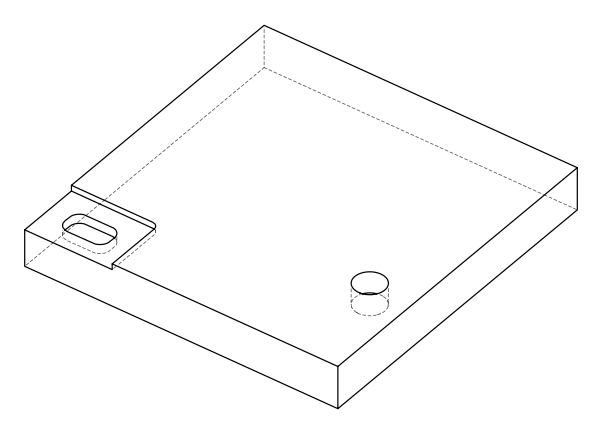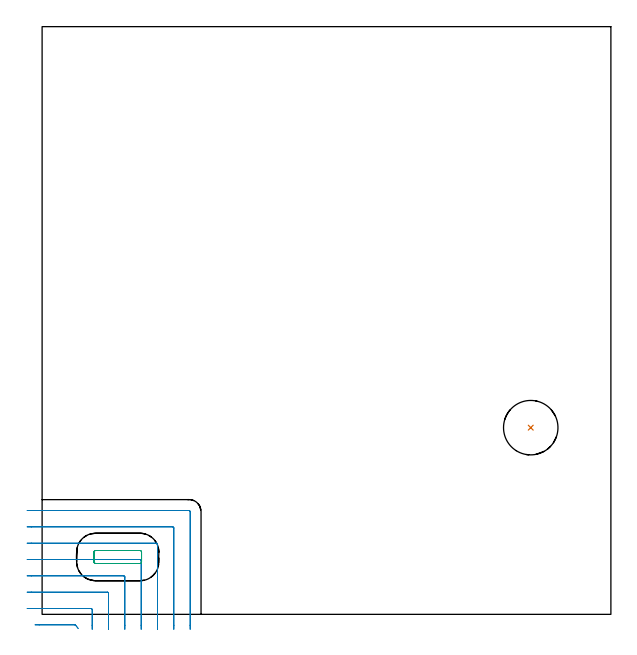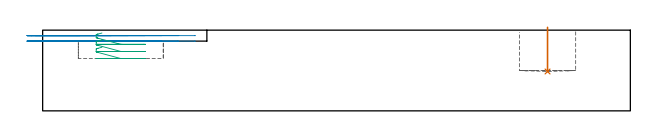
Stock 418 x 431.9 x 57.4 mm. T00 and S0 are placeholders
(PLAN: 3 operations, 2 tool changes, 5.3 min)
(1 INDEXABLE_INSERT_DRILL_BLIND_HOLE_FROM_SOLID | STEP1POCKET | NXT0302_035 | 0.13 min | 36333 mm3)
(2 MILL_CORNER_NOTCH_RECTANGULAR | CORNER_NOTCH_RECTANGULAR | UGT0201_010 | Follow Part, ap 4, ae 75% | 4.29 min | 76678 mm3)
(3 MILL_RECTANGULAR_POCKET | POCKET_RECTANGULAR_STRAIGHT | UGT0201_109 | Follow Part, ap 6.35, ae 75% | 0.91 min | 24088 mm3)
(TOOL NXT0302_035 | Index. Insert Drill 40mm [880-D4000L40-05] | D40 PA176 FL200 Z2)
(TOOL UGT0201_010 | End Mill 16 mm | D16 FL22 Z2)
(TOOL UGT0201_109 | End Mill 25.4 mm | D25.4 FL25 Z2)
(OP 1 INDEXABLE_INSERT_DRILL_BLIND_HOLE_FROM_SOLID)
G17 G21 G94 G90
T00 M6
G54
G17 G0 G90 X359.1 Y137.2 S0 M3
G43 Z67.4 H1
G94 G81 G98 Z28. F250. R59.4
G80
M5
M2
(OP 2 MILL_CORNER_NOTCH_RECTANGULAR)
G17 G21 G94 G90
T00 M6
G54
G17 G0 G90 X26.501 Y-10.342 S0 M3
G43 Z67.4 H0
Z53.5
G94 G1 X24.626 Y-8. F250.
G3 X24.008 Y-7.7 R0.8 F500.
G1 X-2.17
X-5.17 F250.
G0 Z67.4
X36.8 Y-11.
Z53.5
G1 Y-8.
Y3.506 F500.
G3 X36.006 Y4.3 R0.8
G1 X-8.
X-11. F250.
G0 Z67.4
X48.8 Y-11.
Z53.5
G1 Y-8.
Y15.506 F500.
G3 X48.006 Y16.3 R0.8
G1 X-8.
X-11. F250.
G0 Z67.4
X60.8 Y-11.
Z53.5
G1 Y-8.
Y27.505 F500.
G3 X60.005 Y28.3 R0.8
G1 X-8.
X-11. F250.
G0 Z67.4
X72.8 Y-11.
Z53.5
G1 Y-8.
Y39.505 F500.
G3 X72.005 Y40.3 R0.8
G1 X-8.
X-11. F250.
G0 Z67.4
X84.8 Y-11.
Z53.5
G1 Y-8.
Y51.505 F500.
G3 X84.005 Y52.3 R0.8
G1 X-8.
X-11. F250.
G0 Z67.4
X96.8 Y-11.
Z53.5
G1 Y-8.
Y63.504 F500.
G3 X96.004 Y64.3 R0.8
G1 X-8.
X-11. F250.
G0 Z67.4
X108.8 Y-11.
Z53.5
G1 Y-8.
Y75.504 F500.
G3 X108.004 Y76.3 R0.8
G1 X-8.
X-11. F250.
G0 Z67.4
X26.501 Y-10.342
Z49.6
G1 X24.626 Y-8.
G3 X24.008 Y-7.7 R0.8 F500.
G1 X-2.17
X-5.17 F250.
G0 Z67.4
X36.8 Y-11.
Z49.6
G1 Y-8.
Y3.506 F500.
G3 X36.006 Y4.3 R0.8
G1 X-8.
X-11. F250.
G0 Z67.4
X48.8 Y-11.
Z49.6
G1 Y-8.
Y15.506 F500.
G3 X48.006 Y16.3 R0.8
G1 X-8.
X-11. F250.
G0 Z67.4
X60.8 Y-11.
Z49.6
G1 Y-8.
Y27.505 F500.
G3 X60.005 Y28.3 R0.8
G1 X-8.
X-11. F250.
G0 Z67.4
X72.8 Y-11.
Z49.6
G1 Y-8.
Y39.505 F500.
G3 X72.005 Y40.3 R0.8
G1 X-8.
X-11. F250.
G0 Z67.4
X84.8 Y-11.
Z49.6
G1 Y-8.
Y51.505 F500.
G3 X84.005 Y52.3 R0.8
G1 X-8.
X-11. F250.
G0 Z67.4
X96.8 Y-11.
Z49.6
G1 Y-8.
Y63.504 F500.
G3 X96.004 Y64.3 R0.8
G1 X-8.
X-11. F250.
G0 Z67.4
X108.8 Y-11.
Z49.6
G1 Y-8.
Y75.504 F500.
G3 X108.004 Y76.3 R0.8
G1 X-8.
X-11. F250.
G0 Z67.4
M5
M2
(OP 3 MILL_RECTANGULAR_POCKET)
G17 G21 G94 G90
T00 M6
G54
G17 G0 G90 X42.165 Y46.9 S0 M3
G43 Z67.4 H0
Z55.35
G94 G1 X39.3 Z54.582 F250.
X39.19 Z54.553
X38.918 Y46.843 Z54.478
X38.666 Y46.725 Z54.404
X38.448 Y46.552 Z54.329
X38.275 Y46.334 Z54.255
X38.157 Y46.082 Z54.18
X38.1 Y45.81 Z54.105
Y38.49 Z52.144
X38.157 Y38.218 Z52.07
X38.275 Y37.966 Z51.995
X38.448 Y37.748 Z51.921
X38.666 Y37.575 Z51.846
X38.918 Y37.457 Z51.771
X39.19 Y37.4 Z51.697
X39.3 Z51.668
X55.6 Z47.3
X71.9 F500.
G3 X73.1 Y38.6 R1.2
G1 Y45.7
G3 X71.9 Y46.9 R1.2
G1 X39.3
G3 X38.1 Y45.7 R1.2
G1 Y38.6
G3 X39.3 Y37.4 R1.2
G1 X55.6
X56.6
G0 X42.165 Y46.9 Z50.3
G1 X39.3 Z49.532 F250.
X39.19 Z49.503
X38.918 Y46.843 Z49.428
X38.666 Y46.725 Z49.354
X38.448 Y46.552 Z49.279
X38.275 Y46.334 Z49.205
X38.157 Y46.082 Z49.13
X38.1 Y45.81 Z49.055
Y38.49 Z47.094
X38.157 Y38.218 Z47.02
X38.275 Y37.966 Z46.945
X38.448 Y37.748 Z46.871
X38.666 Y37.575 Z46.796
X38.918 Y37.457 Z46.721
X39.19 Y37.4 Z46.647
X39.3 Z46.618
X55.6 Z42.25
X71.9 F500.
G3 X73.1 Y38.6 R1.2
G1 Y45.7
G3 X71.9 Y46.9 R1.2
G1 X39.3
G3 X38.1 Y45.7 R1.2
G1 Y38.6
G3 X39.3 Y37.4 R1.2
G1 X55.6
X56.6
G0 X42.165 Y46.9 Z45.25
G1 X39.3 Z44.482 F250.
X39.19 Z44.453
X38.918 Y46.843 Z44.378
X38.666 Y46.725 Z44.304
X38.448 Y46.552 Z44.229
X38.275 Y46.334 Z44.155
X38.157 Y46.082 Z44.08
X38.1 Y45.81 Z44.005
Y38.49 Z42.044
X38.157 Y38.218 Z41.97
X38.275 Y37.966 Z41.895
X38.448 Y37.748 Z41.821
X38.666 Y37.575 Z41.746
X38.918 Y37.457 Z41.672
X39.19 Y37.4 Z41.597
X39.3 Z41.568
X55.6 Z37.2
X71.9 F500.
G3 X73.1 Y38.6 R1.2
G1 Y45.7
G3 X71.9 Y46.9 R1.2
G1 X39.3
G3 X38.1 Y45.7 R1.2
G1 Y38.6
G3 X39.3 Y37.4 R1.2
G1 X55.6
X56.6
G0 Z67.4
M5
M2
